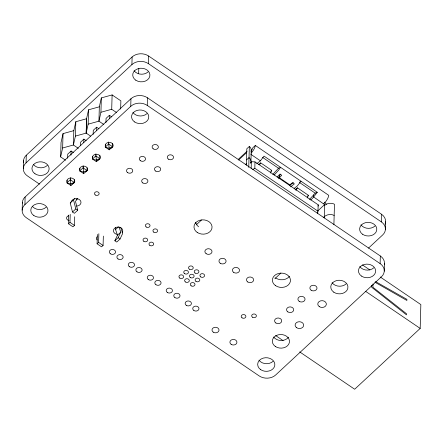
<?xml version="1.0" encoding="UTF-8"?>
<svg xmlns="http://www.w3.org/2000/svg" width="443" height="443" viewBox="0 0 443 443"><rect width="100%" height="100%" fill="white"/><g stroke="black" fill="none" stroke-linecap="round" stroke-linejoin="round"><path stroke-width="0.66" d="M22.161 210.148L22.371 202.523M23.318 168.384L23.534 160.759M380.327 255.982L380.116 263.607A11.723 9.286 1.6 0 1 381.512 276.709L275.673 374.977A11.723 9.286 1.6 0 1 259.161 375.913L26.309 217.723A11.723 9.286 1.6 0 1 24.913 204.616L25.124 196.991L130.962 98.723A11.723 9.286 1.6 0 1 147.475 97.792L380.327 255.982A11.723 9.286 1.6 0 1 384.302 264.759M39.482 184.122L27.466 175.96A11.723 9.286 1.6 0 1 26.071 162.852L26.281 155.227L132.119 56.959A11.723 9.286 1.6 0 1 148.632 56.028L381.484 214.218A11.723 9.286 1.6 0 1 385.094 224.169M65.564 160.239L60.63 156.9L61.034 142.541L63.039 133.62L73.815 130.641L75.819 121.725L86.59 118.741L86.191 133.105L90.571 136.073M60.63 156.9L62.64 147.979L63.039 133.62M67.031 180.118L66.954 182.854L70.919 185.534L74.252 182.422L74.324 179.686M67.641 158.234L67.757 154.131L71.085 151.024L73.35 152.558M74.706 216.743L74.463 225.421L72.951 226.822L68.477 223.781L68.72 215.11M70.343 177.693L70.919 185.534M70.969 155.128L71.085 151.024M68.477 223.781L69.988 222.375L70.21 214.373M73.815 130.641L73.411 144.999L78.339 148.339M62.64 147.979L73.411 144.999L75.421 136.084L75.819 121.725M79.812 168.218L79.734 170.954L83.699 173.634L87.027 170.527L87.105 167.792M80.438 145.653L80.537 142.236L83.865 139.124L86.13 140.658M83.118 165.793L83.699 173.634M83.771 142.546L83.865 139.124M75.421 136.084L86.191 133.105L86.551 118.718L88.561 109.798L99.332 106.818L101.336 97.903L112.112 94.918L120.873 100.86L120.646 109.067M86.152 133.077L88.157 124.156L88.561 109.798M92.548 156.296L92.471 159.031L96.441 161.712L99.769 158.6L99.863 155.183M93.157 134.412L93.274 130.308L96.607 127.202L98.872 128.736M95.86 153.871L96.441 161.712M96.508 130.619L96.607 127.202M99.332 106.818L98.933 121.177L103.861 124.516M103.346 236.102L103.086 245.444L101.574 246.845L97.1 243.805L97.36 234.463M88.157 124.156L98.933 121.177L100.938 112.262L101.336 97.903M97.1 243.805L98.612 242.404L98.85 233.727M105.329 144.396L105.251 147.131L109.216 149.812L112.55 146.705L112.644 143.283M105.938 122.517L106.054 118.414L109.382 115.302L111.653 116.836M108.64 141.97L109.216 149.812M109.288 118.724L109.382 115.302M116.642 112.622L111.708 109.283L112.112 94.918M120.706 227.453L122.705 233.372L120.047 239.004L116.747 242.066L114.842 240.77L117.467 235.194L115.557 229.535L115.612 227.552M24.913 204.616L130.746 106.348L130.962 98.723M26.071 162.852L131.903 64.589L132.119 56.959M138.637 73.776L138.786 68.327M380.116 263.607L147.264 105.417L147.475 97.792M368.493 248.113L382.669 234.945A11.723 9.286 1.6 0 0 381.273 221.843L148.422 63.654L148.632 56.028M246.358 165.173L246.817 148.765L249.337 146.428L250.395 147.508A7.686 6.086 1.6 0 1 251.098 151.672M248.75 167.426L249.337 146.428M250.943 161.003L251.253 149.845M251.164 168.456L251.353 161.712L254.996 161.894L318.284 204.887L317.692 213.692M318.107 211.272L254.819 168.279L254.996 161.894M280.851 174.138L279.472 175.638L279.417 177.781A14.63 5.056 -59.8 0 1 278.791 178.822M256.619 163.821L260.406 160.815L264.034 156.113L317.277 192.284L315.228 193.17L313.71 194.842L313.65 196.985L310.853 200.031M317.443 213.482L317.476 212.136M333.9 224.607L334.471 204.262L332.964 203.603A7.686 6.086 1.6 0 0 324.614 205.452M371.76 285.347L371.71 287.285L406.486 314.857L406.519 313.76L372.928 287.263L373.023 283.885M381.273 221.843L381.484 214.218M384.264 271.177L384.474 263.552M385.421 229.413L385.631 221.788M299.706 351.903L354.666 389.242L420.185 328.413L420.85 304.579L380.199 276.964M324.259 217.917L324.619 204.577L313.65 196.985L317.277 192.284M323.744 203.846A7.686 2.946 -55.8 0 0 328.507 196.57L328.761 195.341L255.323 145.448L255.068 146.683A7.686 2.946 -55.8 0 1 251.098 153.173M317.847 206.122L318.284 204.887M114.842 240.77L118.137 237.708L120.767 232.132L119.067 227.098M77.63 198.464L75.476 201.366L77.702 210.237L74.402 213.299L72.497 212.003L70.249 203.038L72.497 200.009M70.249 203.038L74.673 198.458M251.131 150.974L251.89 150.138L252.803 147.79L255.323 145.448M274.134 175.085L278.88 169.896L280.557 167.338L278.514 168.224L272.794 174.464M270.789 171.358L271.703 170.356L260.711 162.891L258.419 164.707M277.163 177.062L279.915 174.071L281.704 175.284L279.417 177.781L289.811 184.842L292.579 182.671L294.368 183.889L290.608 186.841M307.508 196.304L308.422 195.302L297.43 187.832L295.138 189.654M309.513 199.411L313.71 194.842M76.218 199.776L77.16 198.901M72.497 212.003L75.792 208.941L73.549 199.976M115.557 229.535L118.381 226.91M117.467 235.194L120.767 232.132M238.567 159.092L247.139 151.135M238.633 160.006L246.696 152.519M246.507 159.923L249.027 157.586L250.085 158.66A7.686 6.086 1.6 0 1 250.588 163.406M245.378 164.613L246.386 163.677M250.345 162.653L251.353 161.712M201.521 219.983L196.482 224.662L198.575 226.794M318.068 210.663L324.619 204.577M323.29 217.541C325.948 214.633 330.639 213.482 334.155 215.42M274.704 278.182L275.33 278.226L280.873 273.076M289.595 185.539L293.355 182.588M294.141 188.441L297.358 185.916L300.985 181.215L299.961 181.658M252.698 169.536L254.819 168.279M275.33 278.226L275.817 278.054A9.032 7.154 1.6 0 0 289.445 276.332M100.938 112.262L111.708 109.283M375.481 281.554L406.923 299.368L406.89 300.465L374.872 282.185M262.555 157.387L278.514 168.224M299.501 182.483L315.228 193.17M250.871 154.336L260.406 160.815M362.452 264.908L369.894 269.964M365.796 291.461L420.185 328.413M275.662 335.567L283.105 340.623M75.792 208.941L77.702 210.237M118.137 237.708L120.047 239.004M69.988 222.375L74.463 225.421M98.612 242.404L103.086 245.444M324.403 202.108L326.497 204.24M195.656 222.386L195.9 223.361M131.903 64.589A11.723 9.286 1.6 0 1 148.422 63.654M23.651 162.581A11.723 9.286 1.6 0 1 26.281 155.227M374.988 226.008A8.594 6.811 1.6 0 1 360.956 224.85M47.312 165.46A8.594 6.811 1.6 0 1 33.28 164.303M148.106 71.877A8.594 6.811 1.6 0 1 134.074 70.714M271.703 170.356A15.106 5.222 -59.8 0 1 270.446 173.069M260.711 162.891A15.012 6.285 -51.6 0 1 259.831 164.414M297.43 187.832A15.012 6.285 -51.6 0 1 295.907 190.374M308.422 195.302A15.106 5.222 -59.8 0 1 307.165 198.015M279.472 175.638A9.812 3.394 -59.8 0 1 278.414 177.853M117.273 234.397A4.69 3.716 1.6 0 1 113.613 229.624A4.69 3.716 1.6 0 1 119.975 227.364A4.69 3.716 1.6 0 1 122.146 232.664M130.746 106.348A11.723 9.286 1.6 0 1 147.264 105.417M97.133 239.956A3.123 2.475 1.6 0 1 97.139 236.767M69.125 220.542A3.123 2.475 1.6 0 1 66.561 218.288A3.123 2.475 1.6 0 1 68.615 215.769M71.688 201.648A4.69 3.716 1.6 0 1 76.728 198.658A4.69 3.716 1.6 0 1 80.991 202.412A4.69 3.716 1.6 0 1 76.7 206.061M105.595 146.456A3.909 3.095 1.6 0 1 107.942 142.519A3.909 3.095 1.6 0 1 112.943 144.429A3.909 3.095 1.6 0 1 110.595 148.372M92.792 158.339A3.909 3.095 1.6 0 1 95.145 154.402A3.909 3.095 1.6 0 1 100.146 156.318A3.909 3.095 1.6 0 1 97.792 160.255M67.02 181.597A3.909 3.095 1.6 0 1 69.972 178.075A3.909 3.095 1.6 0 1 74.612 180.257A3.909 3.095 1.6 0 1 72.192 184.028M79.818 169.708A3.909 3.095 1.6 0 1 82.559 166.236A3.909 3.095 1.6 0 1 87.26 168.035A3.909 3.095 1.6 0 1 85.604 171.923M22.36 203.132A11.723 9.286 1.6 0 1 25.124 196.991M196.847 224.368A9.032 7.154 1.6 0 1 195.396 222.846M373.831 267.771A8.594 6.811 1.6 0 1 359.799 266.608M273.038 361.361A8.594 6.811 1.6 0 1 259.005 360.198M46.155 207.224A8.594 6.811 1.6 0 1 32.533 206.582M146.949 113.641A8.594 6.811 1.6 0 1 132.917 112.478M288.531 337.217A8.594 6.811 1.6 0 1 273.647 337.007M346.138 283.885A8.594 6.811 1.6 0 1 332.106 282.723M70.282 179.742L66.954 182.854L70.581 183.972L74.252 182.422L70.282 179.742M95.804 155.919L92.471 159.031L96.098 160.15L99.769 158.6L95.804 155.919M83.062 167.847L79.734 170.954L83.362 172.072L87.027 170.527L83.062 167.847M108.579 144.025L105.251 147.131L108.878 148.25L112.55 146.705L108.579 144.025M362.662 234.319A8.594 6.811 1.6 0 0 376.666 230.465A8.594 6.811 1.6 0 0 365.292 222.735A8.594 6.811 1.6 0 0 362.662 234.319M34.986 173.772A8.594 6.811 1.6 0 0 48.99 169.918A8.594 6.811 1.6 0 0 37.616 162.188A8.594 6.811 1.6 0 0 34.986 173.772M135.785 80.189A8.594 6.811 1.6 0 0 149.784 76.329A8.594 6.811 1.6 0 0 138.41 68.599A8.594 6.811 1.6 0 0 135.785 80.189M167.299 292.435A3.123 2.475 1.6 0 0 172.393 291.034A3.123 2.475 1.6 0 0 168.257 288.227A3.123 2.475 1.6 0 0 167.299 292.435M233.677 272.395A3.572 2.83 1.6 0 0 239.491 270.795A3.572 2.83 1.6 0 0 234.768 267.583A3.572 2.83 1.6 0 0 233.677 272.395M189.377 269.189A2.342 1.855 1.6 0 0 193.192 268.137A2.342 1.855 1.6 0 0 190.091 266.027A2.342 1.855 1.6 0 0 189.377 269.189M319.292 306.639A4.297 3.406 1.6 0 0 326.292 304.712A4.297 3.406 1.6 0 0 320.605 300.847A4.297 3.406 1.6 0 0 319.292 306.639M296.611 327.698A4.297 3.406 1.6 0 0 303.616 325.771A4.297 3.406 1.6 0 0 297.929 321.906A4.297 3.406 1.6 0 0 296.611 327.698M213.238 332.156A3.516 2.785 1.6 0 0 218.964 330.578A3.516 2.785 1.6 0 0 214.312 327.416A3.516 2.785 1.6 0 0 213.238 332.156M231.146 344.322A3.516 2.785 1.6 0 0 236.878 342.744A3.516 2.785 1.6 0 0 232.226 339.582A3.516 2.785 1.6 0 0 231.146 344.322M361.505 276.083A8.594 6.811 1.6 0 0 375.509 272.229A8.594 6.811 1.6 0 0 364.135 264.499A8.594 6.811 1.6 0 0 361.505 276.083M260.711 369.672A8.594 6.811 1.6 0 0 274.715 365.813A8.594 6.811 1.6 0 0 263.336 358.088A8.594 6.811 1.6 0 0 260.711 369.672M33.829 215.536A8.594 6.811 1.6 0 0 47.833 211.682A8.594 6.811 1.6 0 0 36.459 203.952A8.594 6.811 1.6 0 0 33.829 215.536M134.622 121.952A8.594 6.811 1.6 0 0 148.626 118.093A8.594 6.811 1.6 0 0 137.252 110.362A8.594 6.811 1.6 0 0 134.622 121.952M149.828 245.4A2.342 1.855 1.6 0 0 153.649 244.348A2.342 1.855 1.6 0 0 150.542 242.238A2.342 1.855 1.6 0 0 149.828 245.4M143.859 241.341A2.342 1.855 1.6 0 0 147.674 240.289A2.342 1.855 1.6 0 0 144.573 238.184A2.342 1.855 1.6 0 0 143.859 241.341M153.771 232.138A2.342 1.855 1.6 0 0 157.592 231.085A2.342 1.855 1.6 0 0 154.485 228.981A2.342 1.855 1.6 0 0 153.771 232.138M95.3 194.986A2.342 1.855 1.6 0 0 99.121 193.934A2.342 1.855 1.6 0 0 96.02 191.825A2.342 1.855 1.6 0 0 95.3 194.986M252.521 317.232A2.342 1.855 1.6 0 0 256.336 316.18A2.342 1.855 1.6 0 0 253.235 314.07A2.342 1.855 1.6 0 0 252.521 317.232M242.039 317.825A2.342 1.855 1.6 0 0 245.859 316.773A2.342 1.855 1.6 0 0 242.753 314.663A2.342 1.855 1.6 0 0 242.039 317.825M195.944 281.366A2.342 1.855 1.6 0 0 199.765 280.314A2.342 1.855 1.6 0 0 196.664 278.204A2.342 1.855 1.6 0 0 195.944 281.366M200.745 276.908A2.342 1.855 1.6 0 0 204.561 275.856A2.342 1.855 1.6 0 0 201.46 273.752A2.342 1.855 1.6 0 0 200.745 276.908M195.058 273.049A2.342 1.855 1.6 0 0 198.879 271.996A2.342 1.855 1.6 0 0 195.778 269.887A2.342 1.855 1.6 0 0 195.058 273.049M184.576 273.641A2.342 1.855 1.6 0 0 188.397 272.589A2.342 1.855 1.6 0 0 185.296 270.485A2.342 1.855 1.6 0 0 184.576 273.641M179.775 278.099A2.342 1.855 1.6 0 0 183.596 277.047A2.342 1.855 1.6 0 0 180.489 274.942A2.342 1.855 1.6 0 0 179.775 278.099M185.456 281.964A2.342 1.855 1.6 0 0 189.277 280.912A2.342 1.855 1.6 0 0 186.176 278.802A2.342 1.855 1.6 0 0 185.456 281.964M191.143 285.824A2.342 1.855 1.6 0 0 194.959 284.771A2.342 1.855 1.6 0 0 191.858 282.667A2.342 1.855 1.6 0 0 191.143 285.824M190.263 277.501A2.342 1.855 1.6 0 0 194.078 276.449A2.342 1.855 1.6 0 0 190.977 274.344A2.342 1.855 1.6 0 0 190.263 277.501M146.19 226.988A2.342 1.855 1.6 0 0 150.005 225.936A2.342 1.855 1.6 0 0 146.904 223.826A2.342 1.855 1.6 0 0 146.19 226.988M174.885 297.591A3.123 2.475 1.6 0 0 179.974 296.184A3.123 2.475 1.6 0 0 175.838 293.377A3.123 2.475 1.6 0 0 174.885 297.591M148.344 279.561A3.123 2.475 1.6 0 0 153.439 278.16A3.123 2.475 1.6 0 0 149.302 275.347A3.123 2.475 1.6 0 0 148.344 279.561M155.925 284.711A3.123 2.475 1.6 0 0 161.019 283.31A3.123 2.475 1.6 0 0 156.883 280.497A3.123 2.475 1.6 0 0 155.925 284.711M110.429 253.8A3.123 2.475 1.6 0 0 115.523 252.399A3.123 2.475 1.6 0 0 111.387 249.592A3.123 2.475 1.6 0 0 110.429 253.8M118.015 258.956A3.123 2.475 1.6 0 0 123.104 257.549A3.123 2.475 1.6 0 0 118.968 254.742A3.123 2.475 1.6 0 0 118.015 258.956M299.175 301.318A3.572 2.83 1.6 0 0 304.994 299.717A3.572 2.83 1.6 0 0 300.265 296.505A3.572 2.83 1.6 0 0 299.175 301.318M287.817 311.866A3.572 2.83 1.6 0 0 293.631 310.266A3.572 2.83 1.6 0 0 288.908 307.054A3.572 2.83 1.6 0 0 287.817 311.866M311.136 290.215A3.572 2.83 1.6 0 0 316.95 288.615A3.572 2.83 1.6 0 0 312.226 285.403A3.572 2.83 1.6 0 0 311.136 290.215M275.352 346.476A8.594 6.811 1.6 0 0 289.357 342.622A8.594 6.811 1.6 0 0 277.982 334.891A8.594 6.811 1.6 0 0 275.352 346.476M333.812 292.197A8.594 6.811 1.6 0 0 347.816 288.338A8.594 6.811 1.6 0 0 336.442 280.613A8.594 6.811 1.6 0 0 333.812 292.197M275.856 322.969A3.572 2.83 1.6 0 0 281.67 321.369A3.572 2.83 1.6 0 0 276.947 318.157A3.572 2.83 1.6 0 0 275.856 322.969M220.215 263.253A3.572 2.83 1.6 0 0 226.035 261.652A3.572 2.83 1.6 0 0 221.312 258.441A3.572 2.83 1.6 0 0 220.215 263.253M247.753 281.958A3.572 2.83 1.6 0 0 253.573 280.358A3.572 2.83 1.6 0 0 248.844 277.146A3.572 2.83 1.6 0 0 247.753 281.958M275.601 285.68A9.032 7.154 1.6 0 0 290.32 281.626A9.032 7.154 1.6 0 0 278.365 273.503A9.032 7.154 1.6 0 0 275.601 285.68M197.196 232.414A9.032 7.154 1.6 0 0 211.915 228.361A9.032 7.154 1.6 0 0 199.959 220.237A9.032 7.154 1.6 0 0 197.196 232.414M206.139 253.689A3.572 2.83 1.6 0 0 211.959 252.089A3.572 2.83 1.6 0 0 207.23 248.877A3.572 2.83 1.6 0 0 206.139 253.689M127.617 172.615A3.123 2.475 1.6 0 0 132.712 171.214A3.123 2.475 1.6 0 0 128.575 168.401A3.123 2.475 1.6 0 0 127.617 172.615M153.217 148.842A3.123 2.475 1.6 0 0 158.312 147.441A3.123 2.475 1.6 0 0 154.175 144.628A3.123 2.475 1.6 0 0 153.217 148.842M142.784 182.92A3.123 2.475 1.6 0 0 147.873 181.514A3.123 2.475 1.6 0 0 143.737 178.706A3.123 2.475 1.6 0 0 142.784 182.92M140.42 160.731A3.123 2.475 1.6 0 0 145.509 159.325A3.123 2.475 1.6 0 0 141.372 156.517A3.123 2.475 1.6 0 0 140.42 160.731M168.384 159.148A3.123 2.475 1.6 0 0 173.479 157.741A3.123 2.475 1.6 0 0 169.342 154.934A3.123 2.475 1.6 0 0 168.384 159.148M155.582 171.031A3.123 2.475 1.6 0 0 160.676 169.63A3.123 2.475 1.6 0 0 156.54 166.817A3.123 2.475 1.6 0 0 155.582 171.031M186.259 305.316A3.123 2.475 1.6 0 0 191.348 303.915A3.123 2.475 1.6 0 0 187.212 301.102A3.123 2.475 1.6 0 0 186.259 305.316M193.84 310.465A3.123 2.475 1.6 0 0 198.935 309.064A3.123 2.475 1.6 0 0 194.798 306.257A3.123 2.475 1.6 0 0 193.84 310.465M129.389 266.68A3.123 2.475 1.6 0 0 134.478 265.279A3.123 2.475 1.6 0 0 130.342 262.466A3.123 2.475 1.6 0 0 129.389 266.68M136.97 271.83A3.123 2.475 1.6 0 0 142.065 270.429A3.123 2.475 1.6 0 0 137.928 267.622A3.123 2.475 1.6 0 0 136.97 271.83"/></g></svg>
